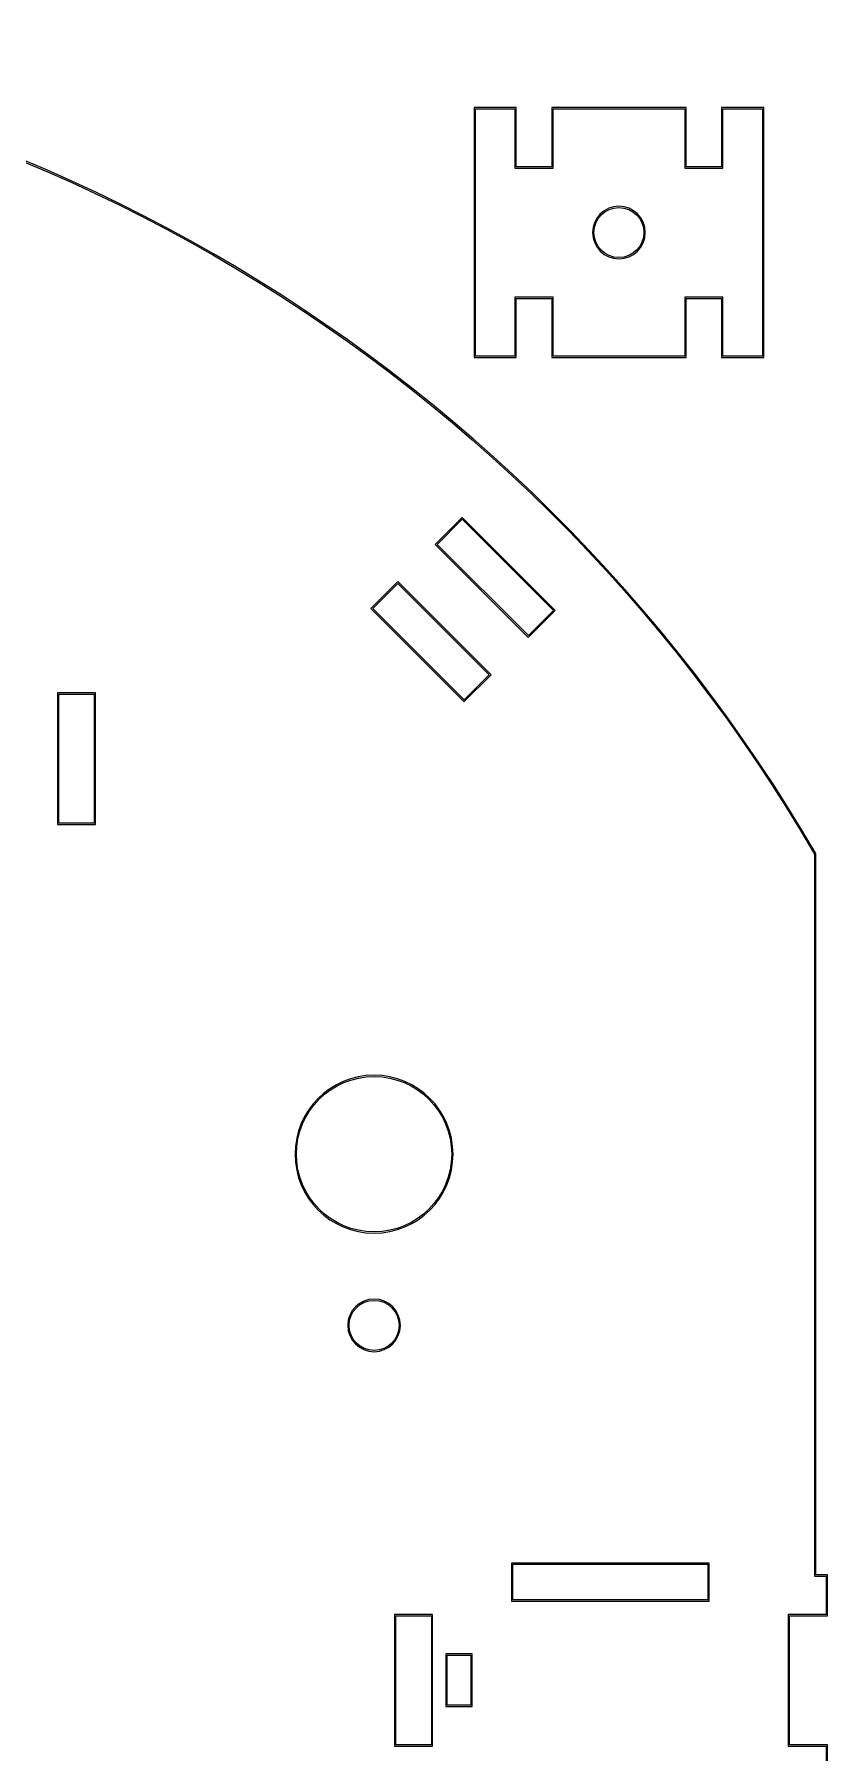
# Model space of a CAD drawing. Extents: x 10 to 440, y 10 to 290.
# Drawn here: x 167.8 to 228, y 159.5 to 290 of the extents above; entities that cross this region are included whole.
import ezdxf

# ---------------------------------------------------------------- set-up
doc = ezdxf.new("R2010")
doc.units = 0
doc.layers.add('Layer_1', color=7, linetype='CONTINUOUS')

msp = doc.modelspace()

# ---------------------------------------------------------------- linework, layer by layer
at = {"layer": 'Layer_1', "color": 7}
for p, q in [((201.149, 284.45), (201.149, 284.39922)), ((204.34822, 284.45), (201.149, 284.45)), ((201.149, 284.45), (201.149, 284.45)), ((201.149, 284.39922), (201.149, 265.45)), ((201.24861, 284.35039), (204.24861, 284.35039)), ((201.24861, 265.54961), (201.24861, 284.35039)), ((201.24861, 284.35039), (201.24861, 284.35039)), ((204.24861, 284.35039), (204.24861, 279.85039)), ((204.34822, 279.95), (204.34822, 284.45)), ((217.24861, 284.45), (207.04939, 284.45)), ((207.04939, 284.45), (207.04939, 279.95)), ((207.149, 279.85039), (207.149, 284.35039)), ((207.149, 284.35039), (217.149, 284.35039)), ((217.149, 284.35039), (217.149, 279.85039)), ((217.24861, 279.95), (217.24861, 284.45)), ((223.149, 284.45), (219.94978, 284.45)), ((219.94978, 284.45), (219.94978, 279.95)), ((220.04939, 279.85039), (220.04939, 284.35039)), ((220.04939, 284.35039), (223.04939, 284.35039)), ((223.04939, 284.35039), (223.04939, 265.54961)), ((223.149, 265.45), (223.149, 284.45)), ((204.24861, 279.85039), (207.149, 279.85039)), ((207.04939, 279.95), (204.34822, 279.95)), ((217.149, 279.85039), (220.04939, 279.85039)), ((219.94978, 279.95), (217.24861, 279.95)), ((212.149, 276.95), (212.149, 276.95)), ((212.149, 276.85039), (212.149, 276.85039)), ((207.149, 270.04961), (204.24861, 270.04961)), ((204.24861, 270.04961), (204.24861, 265.54961)), ((204.34822, 265.45), (204.34822, 269.95)), ((204.34822, 269.95), (207.04939, 269.95)), ((207.04939, 269.95), (207.04939, 265.45)), ((207.149, 265.54961), (207.149, 270.04961)), ((220.04939, 270.04961), (217.149, 270.04961)), ((217.149, 270.04961), (217.149, 265.54961)), ((217.24861, 265.45), (217.24861, 269.95)), ((217.24861, 269.95), (219.94978, 269.95)), ((219.94978, 269.95), (219.94978, 265.45)), ((220.04939, 265.54961), (220.04939, 270.04961)), ((201.149, 265.45), (204.34822, 265.45)), ((204.24861, 265.54961), (201.24861, 265.54961)), ((207.04939, 265.45), (217.24861, 265.45)), ((217.149, 265.54961), (207.149, 265.54961)), ((219.94978, 265.45), (223.149, 265.45)), ((223.04939, 265.54961), (220.04939, 265.54961)), ((200.246566, 253.317143), (198.195681, 251.266257)), ((198.33793, 251.267636), (200.246566, 253.176273)), ((207.317634, 246.246075), (200.246566, 253.317143)), ((200.246566, 253.176273), (207.176764, 246.246075)), ((198.195681, 251.266257), (205.266749, 244.195189)), ((205.268128, 244.337438), (198.33793, 251.267636)), ((195.367254, 248.43783), (193.317747, 246.388323)), ((193.458616, 246.388323), (195.367254, 248.29696)), ((202.438322, 241.366762), (195.367254, 248.43783)), ((195.367254, 248.29696), (202.297452, 241.366762)), ((193.317747, 246.388323), (200.388814, 239.317255)), ((200.388814, 239.458125), (193.458616, 246.388323)), ((207.176764, 246.246075), (205.268128, 244.337438)), ((205.302656, 244.231096), (207.317634, 246.246075)), ((205.266749, 244.195189), (205.302656, 244.231096)), ((205.266749, 244.195189), (205.266749, 244.195189)), ((205.268128, 244.337438), (205.268128, 244.337438)), ((202.297452, 241.366762), (200.388814, 239.458125)), ((200.423342, 239.351782), (202.438322, 241.366762)), ((172.40039, 240), (169.5, 240)), ((169.5, 240), (169.5, 230)), ((169.59961, 230.099609), (169.59961, 239.900391)), ((169.59961, 239.900391), (172.30078, 239.900391)), ((172.30078, 239.900391), (172.30078, 230.099609)), ((172.40039, 230), (172.40039, 240)), ((200.388814, 239.458125), (200.388814, 239.458125)), ((200.388814, 239.317255), (200.423342, 239.351782)), ((200.388814, 239.317255), (200.388814, 239.317255)), ((169.5, 230), (169.55078, 230)), ((169.5, 230), (169.5, 230)), ((169.55078, 230), (172.40039, 230)), ((172.30078, 230.099609), (169.59961, 230.099609)), ((169.59961, 230.099609), (169.59961, 230.099609)), ((227, 227.736328), (227, 172.90039)), ((227.09961, 227.765625), (227.09375, 227.775391)), ((227.09961, 173), (227.09961, 227.765625)), ((193.55078, 210.949219), (193.55078, 210.949219)), ((193.55078, 210.849609), (193.55078, 210.849609)), ((193.55078, 193.94922), (193.55078, 193.94922)), ((193.55078, 193.84961), (193.55078, 193.84961)), ((204, 173.90039), (204, 173.84961)), ((219, 173.90039), (204, 173.90039)), ((204, 173.90039), (204, 173.90039)), ((204, 173.84961), (204, 171)), ((204.09961, 173.80078), (218.90039, 173.80078)), ((204.09961, 171.09961), (204.09961, 173.80078)), ((204.09961, 173.80078), (204.09961, 173.80078)), ((218.90039, 173.80078), (218.90039, 171.09961)), ((219, 171), (219, 173.90039)), ((227, 172.90039), (227.90039, 172.90039)), ((228, 173), (227.09961, 173)), ((227.90039, 172.90039), (227.90039, 170)), ((228, 169.90039), (228, 173)), ((204, 171), (219, 171)), ((218.90039, 171.09961), (204.09961, 171.09961)), ((195.09961, 170), (195.09961, 169.94922)), ((198, 170), (195.09961, 170)), ((195.09961, 170), (195.09961, 170)), ((195.09961, 169.94922), (195.09961, 160)), ((195.19922, 169.90039), (197.90039, 169.90039)), ((195.19922, 160.09961), (195.19922, 169.90039)), ((195.19922, 169.90039), (195.19922, 169.90039)), ((197.90039, 169.90039), (197.90039, 160.09961)), ((198, 160), (198, 170)), ((226.04883, 170), (225, 170)), ((225, 170), (225, 160)), ((225.09961, 160.09961), (225.09961, 169.90039)), ((225.09961, 169.90039), (226.04883, 169.90039)), ((227.04883, 170), (226.04883, 170)), ((226.04883, 169.90039), (227.04883, 169.90039)), ((227.90039, 170), (227.04883, 170)), ((227.04883, 169.90039), (228, 169.90039)), ((199, 167), (199, 166.94922)), ((201, 167), (199, 167)), ((199, 167), (199, 167)), ((199, 166.94922), (199, 163)), ((199.09961, 166.90039), (200.90039, 166.90039)), ((199.09961, 163.09961), (199.09961, 166.90039)), ((199.09961, 166.90039), (199.09961, 166.90039)), ((200.90039, 166.90039), (200.90039, 163.09961)), ((201, 163), (201, 167)), ((199, 163), (201, 163)), ((200.90039, 163.09961), (199.09961, 163.09961)), ((195.09961, 160), (198, 160)), ((197.90039, 160.09961), (195.19922, 160.09961)), ((225, 160), (226.04883, 160)), ((226.04883, 160.09961), (225.09961, 160.09961)), ((227.04883, 160.09961), (226.04883, 160.09961)), ((226.04883, 160), (227.04883, 160)), ((228, 160.09961), (227.04883, 160.09961)), ((227.04883, 160), (227.90039, 160)), ((227.90039, 160), (227.90039, 157.09961)), ((228, 157), (228, 160.09961))]:
    msp.add_line(p, q, dxfattribs=at)
for points in [[(227.09375, 227.775391), (204.72329, 266.294603), (163.54399, 289.999934), (119, 290)], [(119, 289.900391), (163.5047, 289.900325), (204.64605, 266.219028), (227, 227.736328)], [(212.149, 276.95), (211.04502, 276.95), (210.149, 276.05398), (210.149, 274.95)], [(210.24861, 274.95), (210.24861, 275.99993), (211.09907, 276.85039), (212.149, 276.85039)], [(214.149, 274.95), (214.149, 276.05398), (213.25298, 276.95), (212.149, 276.95)], [(212.149, 276.85039), (213.19893, 276.85039), (214.04939, 275.99993), (214.04939, 274.95)], [(210.149, 274.95), (210.149, 273.84602), (211.04502, 272.95), (212.149, 272.95)], [(212.149, 273.04961), (211.09907, 273.04961), (210.24861, 273.90007), (210.24861, 274.95)], [(212.149, 272.95), (213.25298, 272.95), (214.149, 273.84602), (214.149, 274.95)], [(214.04939, 274.95), (214.04939, 273.90007), (213.19893, 273.04961), (212.149, 273.04961)], [(193.55078, 210.949219), (190.23766, 210.949219), (187.55078, 208.262335), (187.55078, 204.949219)], [(187.65039, 204.949219), (187.65039, 208.208291), (190.29171, 210.849609), (193.55078, 210.849609)], [(199.55078, 204.949219), (199.55078, 208.262335), (196.8639, 210.949219), (193.55078, 210.949219)], [(193.55078, 210.849609), (196.80985, 210.849609), (199.44922, 208.208291), (199.44922, 204.949219)], [(187.55078, 204.949219), (187.55078, 201.636104), (190.23767, 198.94922), (193.55078, 198.94922)], [(193.55078, 199.05078), (190.29171, 199.05078), (187.65039, 201.690148), (187.65039, 204.949219)], [(193.55078, 198.94922), (196.8639, 198.94922), (199.55078, 201.636104), (199.55078, 204.949219)], [(199.44922, 204.949219), (199.44922, 201.690148), (196.80985, 199.05078), (193.55078, 199.05078)], [(193.55078, 193.94922), (192.4468, 193.94922), (191.55078, 193.0532), (191.55078, 191.94922)], [(191.65039, 191.94922), (191.65039, 192.99915), (192.50085, 193.84961), (193.55078, 193.84961)], [(195.55078, 191.94922), (195.55078, 193.0532), (194.65476, 193.94922), (193.55078, 193.94922)], [(193.55078, 193.84961), (194.60071, 193.84961), (195.44922, 192.99915), (195.44922, 191.94922)], [(191.55078, 191.94922), (191.55078, 190.84524), (192.4468, 189.94922), (193.55078, 189.94922)], [(193.55078, 190.05078), (192.50085, 190.05078), (191.65039, 190.89929), (191.65039, 191.94922)], [(193.55078, 189.94922), (194.65476, 189.94922), (195.55078, 190.84524), (195.55078, 191.94922)], [(195.44922, 191.94922), (195.44922, 190.89929), (194.60071, 190.05078), (193.55078, 190.05078)]]:
    msp.add_open_spline(points, degree=3, dxfattribs=at)

doc.saveas('drawing.dxf')
